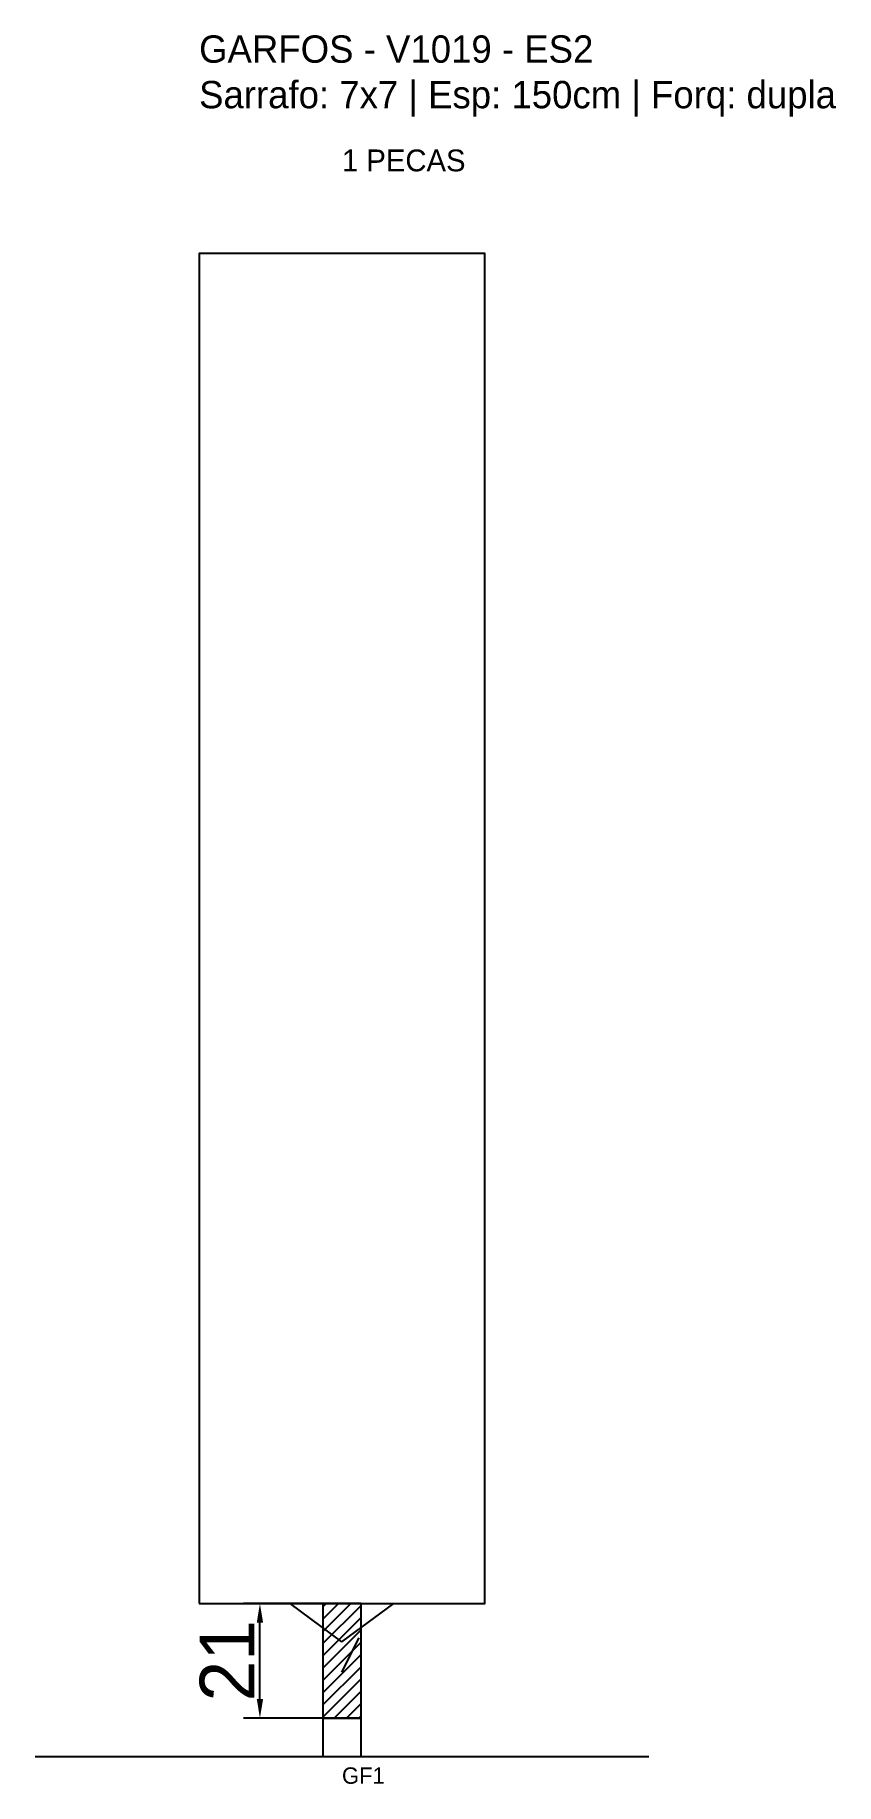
# Model space of a CAD drawing. Header units: metres. Extents: x -30 to 116, y -12 to 308.
import ezdxf

# ---------------------------------------------------------------- set-up
doc = ezdxf.new("R2010")
doc.units = ezdxf.units.M
for name, color, linetype in [('BARRA_ANCORAGEM', 1, 'Continuous'), ('COTA', 241, 'Continuous'), ('GARFOS OK', 3, 'Continuous'), ('NOME DA VIGA', 6, 'Continuous'), ('SARR_7x7', 40, 'Continuous'), ('VIGAS', 3, 'Continuous')]:
    doc.layers.add(name, color=color, linetype=linetype)
doc.dimstyles.new('EZ DXF', dxfattribs={"dimtxt": 10, "dimasz": 3.5, "dimexe": 3, "dimexo": 1.5, "dimgap": 1, "dimtad": 1, "dimdec": 1, "dimdsep": 46, "dimcen": 2.5, "dimazin": 3, "dimtfac": 1, "dimtmove": 0, "dimatfit": 3})

msp = doc.modelspace()

# ---------------------------------------------------------------- hatches: boundary and pattern name
at = {"layer": 'COTA'}
h = msp.add_hatch(dxfattribs=at)
h.set_pattern_fill('ANSI31', scale=0.5)
h.paths.add_polyline_path([(22.625, 0), (29.625, 0), (29.625, 21), (22.625, 21)])

# ---------------------------------------------------------------- linework, layer by layer
at = {"layer": 'BARRA_ANCORAGEM'}
msp.add_line((26.125, 8.4), (29.275, 14.7), dxfattribs=at)
at = {"layer": 'GARFOS OK'}
for p, q in [((26.125, 14), (16.625, 21)), ((16.625, 21), (35.625, 21)), ((26.125, 14), (35.625, 21))]:
    msp.add_line(p, q, dxfattribs=at)
at = {"layer": 'GARFOS OK', "linetype": 'CONTINUOUS'}
msp.add_line((-30, -7), (82.25, -7), dxfattribs=at)
at = {"layer": 'GARFOS OK'}
msp.add_lwpolyline([(22.625, 0), (29.625, 0), (29.625, 21), (22.625, 21), (22.625, 0)], dxfattribs=at)
at = {"layer": 'SARR_7x7'}
msp.add_lwpolyline([(22.625, -7), (29.625, -7), (29.625, 0), (22.625, 0), (22.625, -7)], dxfattribs=at)
at = {"layer": 'VIGAS'}
msp.add_lwpolyline([(0, 21), (52.25, 21), (52.25, 268), (0, 268), (0, 21)], dxfattribs=at)

# ---------------------------------------------------------------- texts
at = {"layer": 'NOME DA VIGA'}
for s, height, p in [('1 PECAS', 4, (26.125, 283)), ('GF1', 3, (26.125, -12))]:
    msp.add_text(s, height=height, dxfattribs=at).set_placement(p)
at = {"layer": 'NOME DA VIGA', "insert": (0, 293), "char_height": 5, "attachment_point": 7}
msp.add_mtext('GARFOS - V1019 - ES2\\PSarrafo: 7x7 | Esp: 150cm | Forq: dupla', dxfattribs=at)

# ---------------------------------------------------------------- dimensions: what is measured, and where the dimension line sits
at = {"layer": 'COTA'}
msp.add_linear_dim(base=(11.125, 0), p1=(26.125, 0), p2=(26.125, 21), angle=90, dimstyle='EZ DXF', dxfattribs=at).render()

doc.saveas('drawing.dxf')
